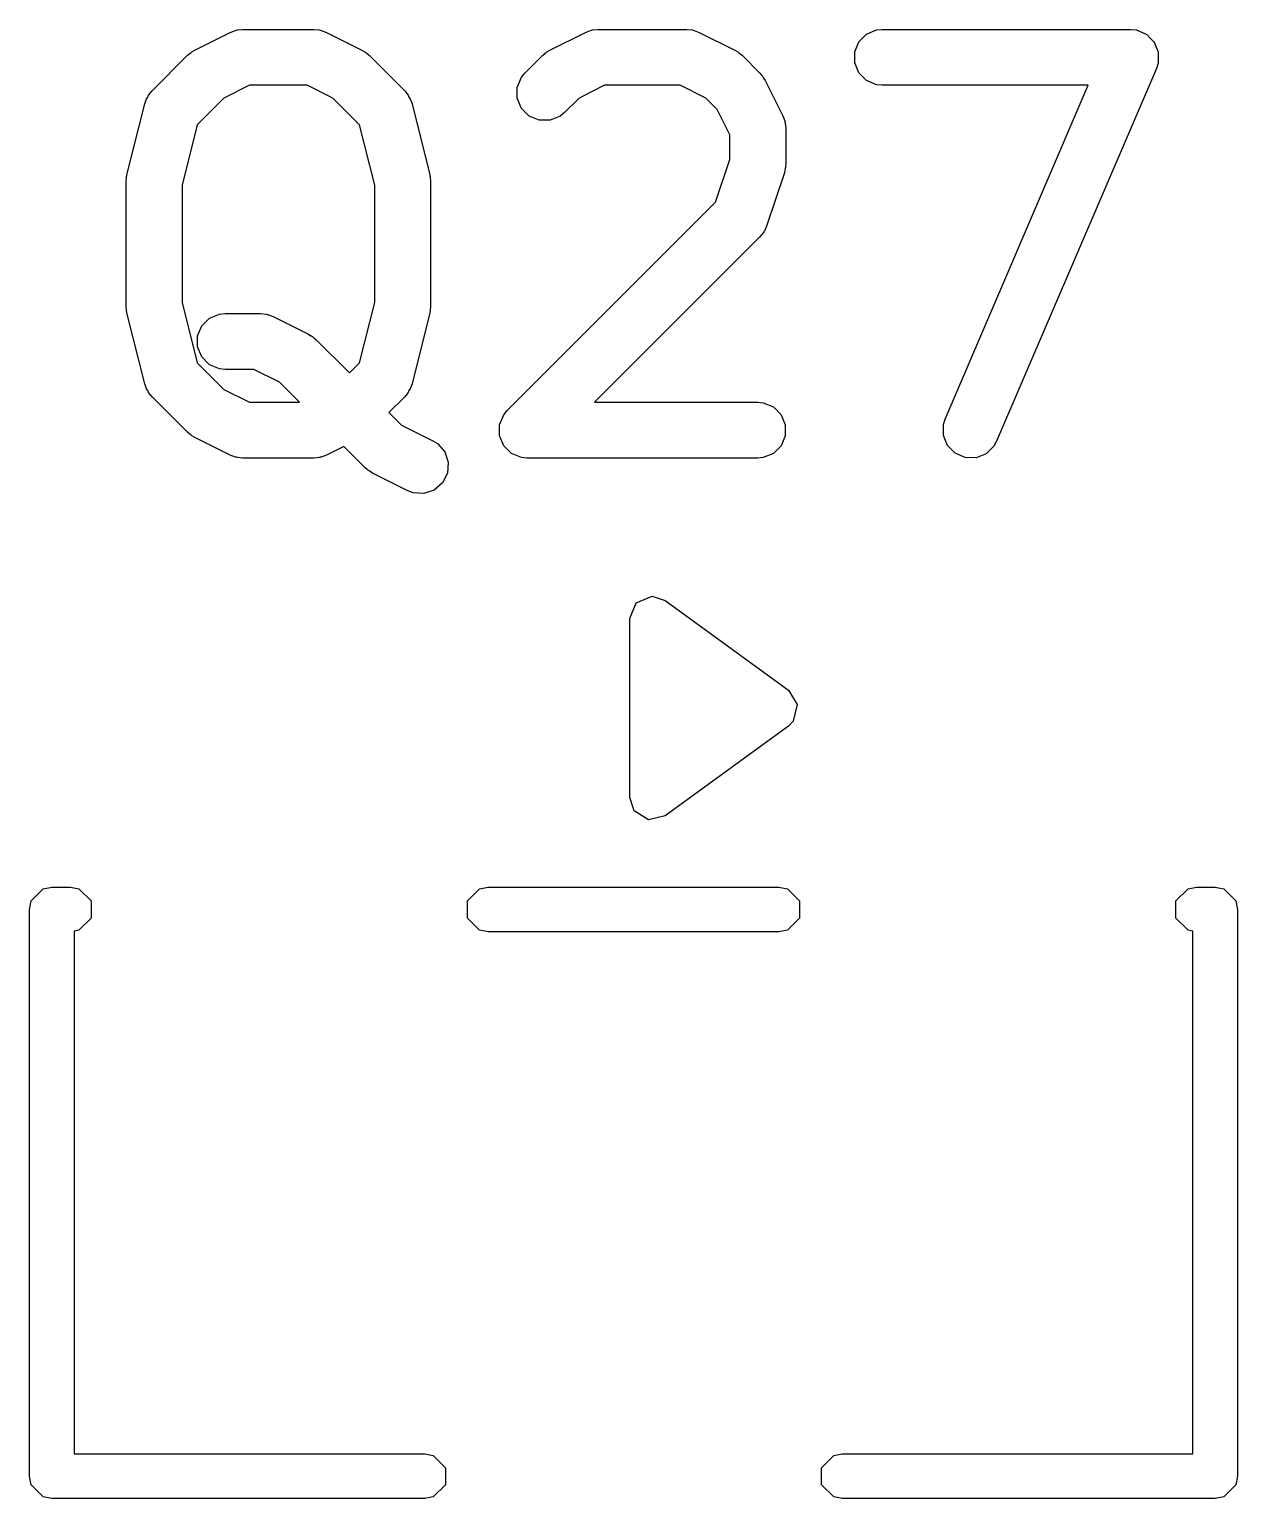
# Model space of a CAD drawing. Header units: millimetres. Extents: x 4 to 152, y 19 to 149.
# Drawn here: x 99.88 to 103.12, y 142.43 to 146.37 of the extents above; entities that cross this region are included whole.
import ezdxf

# ---------------------------------------------------------------- set-up
doc = ezdxf.new("R2010")
doc.units = ezdxf.units.MM
doc.layers.add('F.Silkscreen', color=41, linetype='CONTINUOUS', true_color=0xf2eda1)

msp = doc.modelspace()

# ---------------------------------------------------------------- linework, layer by layer
at = {"layer": 'F.Silkscreen', "linetype": 'CONTINUOUS'}
for p, q in [((100.323602, 146.314644), (100.41884, 146.362263)), ((100.41884, 146.362263), (100.432571, 146.367518)), ((100.432571, 146.367518), (100.43526, 146.36771)), ((100.43526, 146.36771), (100.437749, 146.36874)), ((100.437749, 146.36874), (100.452381, 146.370181)), ((100.452381, 146.370181), (100.642857, 146.370181)), ((100.642857, 146.370181), (100.657489, 146.36874)), ((100.657489, 146.36874), (100.659978, 146.367709)), ((100.659978, 146.367709), (100.662666, 146.367518)), ((100.662666, 146.367518), (100.676398, 146.362263)), ((100.676398, 146.362263), (100.771636, 146.314644)), ((101.275983, 146.314644), (101.371221, 146.362263)), ((101.371221, 146.362263), (101.384952, 146.367518)), ((101.384952, 146.367518), (101.387641, 146.36771)), ((101.387641, 146.36771), (101.39013, 146.36874)), ((101.39013, 146.36874), (101.404762, 146.370181)), ((101.404762, 146.370181), (101.642857, 146.370181)), ((101.642857, 146.370181), (101.657489, 146.36874)), ((101.657489, 146.36874), (101.659978, 146.367709)), ((101.659978, 146.367709), (101.662666, 146.367518)), ((101.662666, 146.367518), (101.676398, 146.362263)), ((101.676398, 146.362263), (101.771636, 146.314644)), ((102.104307, 146.336849), (102.124999, 146.357541)), ((102.124999, 146.357541), (102.152035, 146.36874)), ((102.152035, 146.36874), (102.166667, 146.370181)), ((102.166667, 146.370181), (102.833333, 146.370181)), ((102.833333, 146.370181), (102.847965, 146.36874)), ((102.847965, 146.36874), (102.848395, 146.368562)), ((102.848395, 146.368562), (102.84886, 146.368556)), ((102.84886, 146.368556), (102.861866, 146.362982)), ((102.861866, 146.362982), (102.875001, 146.357541)), ((102.875001, 146.357541), (102.87533, 146.357212)), ((102.87533, 146.357212), (102.875758, 146.357028)), ((102.875758, 146.357028), (102.885653, 146.346889)), ((102.885653, 146.346889), (102.895693, 146.336849)), ((100.208872, 146.205357), (100.30411, 146.300595)), ((100.30411, 146.300595), (100.30986, 146.305316)), ((100.30986, 146.305316), (100.311159, 146.306812)), ((100.311159, 146.306812), (100.313413, 146.308232)), ((100.313413, 146.308232), (100.315475, 146.309923)), ((100.315475, 146.309923), (100.317307, 146.310682)), ((100.317307, 146.310682), (100.323602, 146.314644)), ((100.771636, 146.314644), (100.777935, 146.31068)), ((100.777935, 146.31068), (100.779763, 146.309922)), ((100.779763, 146.309922), (100.781819, 146.308234)), ((100.781819, 146.308234), (100.784079, 146.306812)), ((100.784079, 146.306812), (100.785378, 146.305314)), ((100.785378, 146.305314), (100.791128, 146.300595)), ((100.791128, 146.300595), (100.886366, 146.205357)), ((101.208872, 146.252976), (101.256491, 146.300595)), ((101.256491, 146.300595), (101.26224, 146.305314)), ((101.26224, 146.305314), (101.26354, 146.306812)), ((101.26354, 146.306812), (101.265799, 146.308234)), ((101.265799, 146.308234), (101.267856, 146.309922)), ((101.267856, 146.309922), (101.269683, 146.31068)), ((101.269683, 146.31068), (101.275983, 146.314644)), ((101.771636, 146.314644), (101.777935, 146.31068)), ((101.777935, 146.31068), (101.779763, 146.309922)), ((101.779763, 146.309922), (101.781819, 146.308234)), ((101.781819, 146.308234), (101.784079, 146.306812)), ((101.784079, 146.306812), (101.785378, 146.305314)), ((101.785378, 146.305314), (101.791128, 146.300595)), ((101.791128, 146.300595), (101.838747, 146.252976)), ((102.093108, 146.309813), (102.104307, 146.336849)), ((102.093108, 146.280549), (102.093108, 146.309813)), ((102.895693, 146.336849), (102.895871, 146.336419)), ((102.895871, 146.336419), (102.896197, 146.336085)), ((102.896197, 146.336085), (102.90147, 146.322903)), ((102.90147, 146.322903), (102.906892, 146.309813)), ((102.906892, 146.309813), (102.906892, 146.309348)), ((102.906892, 146.309348), (102.907065, 146.308915)), ((102.907065, 146.308915), (102.906892, 146.294735)), ((102.104307, 146.253513), (102.093108, 146.280549)), ((102.902269, 146.265637), (102.473698, 145.265637)), ((102.906708, 146.279653), (102.902269, 146.265637)), ((102.906713, 146.280119), (102.906708, 146.279653)), ((102.906892, 146.280549), (102.906713, 146.280119)), ((102.906892, 146.294735), (102.906892, 146.280549)), ((100.470086, 146.220181), (100.40157, 146.185923)), ((100.625152, 146.220181), (100.470086, 146.220181)), ((100.693668, 146.185923), (100.625152, 146.220181)), ((101.188346, 146.214574), (101.199545, 146.241611)), ((101.199545, 146.241611), (101.208872, 146.252976)), ((101.422467, 146.220181), (101.353951, 146.185923)), ((101.625152, 146.220181), (101.422467, 146.220181)), ((101.693668, 146.185923), (101.625152, 146.220181)), ((101.838747, 146.252976), (101.843465, 146.247227)), ((101.843465, 146.247227), (101.844964, 146.245927)), ((101.844964, 146.245927), (101.846385, 146.243668)), ((101.846385, 146.243668), (101.848074, 146.241611)), ((101.848074, 146.241611), (101.848831, 146.239784)), ((101.848831, 146.239784), (101.852796, 146.233484)), ((101.852796, 146.233484), (101.900415, 146.138246)), ((102.124999, 146.232821), (102.104307, 146.253513)), ((102.152035, 146.221622), (102.124999, 146.232821)), ((102.166667, 146.220181), (102.152035, 146.221622)), ((102.719592, 146.220181), (102.166667, 146.220181)), ((102.335826, 145.324725), (102.719592, 146.220181)), ((100.189144, 146.170514), (100.194091, 146.18436)), ((100.194091, 146.18436), (100.197411, 146.188842)), ((100.197411, 146.188842), (100.199545, 146.193992)), ((100.199545, 146.193992), (100.208872, 146.205357)), ((100.40157, 146.185923), (100.329627, 146.113981)), ((100.76561, 146.113981), (100.693668, 146.185923)), ((100.886366, 146.205357), (100.895694, 146.193992)), ((100.895694, 146.193992), (100.897828, 146.188839)), ((100.897828, 146.188839), (100.901147, 146.18436)), ((100.901147, 146.18436), (100.906094, 146.170514)), ((101.188346, 146.185312), (101.188346, 146.214574)), ((101.199545, 146.158275), (101.188346, 146.185312)), ((101.353951, 146.185923), (101.314938, 146.14691)), ((101.724075, 146.155516), (101.693668, 146.185923)), ((100.141525, 145.980038), (100.189144, 146.170514)), ((100.906094, 146.170514), (100.953713, 145.980038)), ((101.220237, 146.137583), (101.199545, 146.158275)), ((101.314938, 146.14691), (101.303573, 146.137583)), ((101.758333, 146.087), (101.724075, 146.155516)), ((100.329627, 146.113981), (100.289286, 145.952614)), ((100.805952, 145.952614), (100.76561, 146.113981)), ((101.247274, 146.126384), (101.220237, 146.137583)), ((101.276536, 146.126384), (101.247274, 146.126384)), ((101.303573, 146.137583), (101.276536, 146.126384)), ((101.900415, 146.138246), (101.90567, 146.124515)), ((101.90567, 146.124515), (101.905861, 146.121826)), ((101.905861, 146.121826), (101.906892, 146.119337)), ((101.906892, 146.119337), (101.908333, 146.104705)), ((101.908333, 146.104705), (101.908333, 146.009467)), ((101.758333, 146.021637), (101.758333, 146.087)), ((101.720161, 145.907124), (101.758333, 146.021637)), ((101.904484, 145.985749), (101.856865, 145.842893)), ((101.906133, 145.993005), (101.904484, 145.985749)), ((101.906892, 145.994835), (101.906133, 145.993005)), ((101.907153, 145.997489), (101.906892, 145.994835)), ((101.907744, 146.000086), (101.907153, 145.997489)), ((101.908333, 146.009467), (101.907603, 146.002061)), ((101.907603, 146.002061), (101.907744, 146.000086)), ((100.139286, 145.961848), (100.139537, 145.964402)), ((100.139286, 145.628515), (100.139286, 145.961848)), ((100.139375, 145.965494), (100.140184, 145.970968)), ((100.139537, 145.964402), (100.139375, 145.965494)), ((100.140184, 145.970968), (100.140727, 145.97648)), ((100.140727, 145.97648), (100.141149, 145.977502)), ((100.141149, 145.977502), (100.141525, 145.980038)), ((100.289286, 145.952614), (100.289286, 145.637749)), ((100.805952, 145.637749), (100.805952, 145.952614)), ((100.953713, 145.980038), (100.954088, 145.977502)), ((100.954088, 145.977502), (100.954511, 145.97648)), ((100.954511, 145.97648), (100.955053, 145.970968)), ((100.955053, 145.970968), (100.955863, 145.965494)), ((100.955863, 145.965494), (100.9557, 145.964402)), ((100.9557, 145.964402), (100.955952, 145.961848)), ((100.955952, 145.961848), (100.955952, 145.628515)), ((101.161253, 145.348214), (101.720161, 145.907124)), ((101.849106, 145.827433), (101.848075, 145.824942)), ((101.850871, 145.829467), (101.849106, 145.827433)), ((101.856865, 145.842893), (101.850871, 145.829467)), ((101.838747, 145.813577), (101.395352, 145.370181)), ((101.848075, 145.824942), (101.838747, 145.813577)), ((100.289286, 145.637749), (100.329627, 145.476383)), ((100.76561, 145.476383), (100.805952, 145.637749)), ((100.139537, 145.625962), (100.139286, 145.628515)), ((100.139375, 145.624869), (100.139537, 145.625962)), ((100.140184, 145.619396), (100.139375, 145.624869)), ((100.140727, 145.613883), (100.140184, 145.619396)), ((100.141149, 145.612862), (100.140727, 145.613883)), ((100.141525, 145.610325), (100.141149, 145.612862)), ((100.189144, 145.419849), (100.141525, 145.610325)), ((100.342402, 145.574945), (100.363094, 145.595637)), ((100.363094, 145.595637), (100.39013, 145.606836)), ((100.39013, 145.606836), (100.404762, 145.608277)), ((100.404762, 145.608277), (100.5, 145.608277)), ((100.5, 145.608277), (100.514632, 145.606836)), ((100.514632, 145.606836), (100.517121, 145.605805)), ((100.517121, 145.605805), (100.519809, 145.605614)), ((100.519809, 145.605614), (100.533541, 145.600359)), ((100.533541, 145.600359), (100.628779, 145.55274)), ((100.953713, 145.610325), (100.906094, 145.419849)), ((100.954088, 145.612862), (100.953713, 145.610325)), ((100.954511, 145.613883), (100.954088, 145.612862)), ((100.955053, 145.619396), (100.954511, 145.613883)), ((100.955863, 145.624869), (100.955053, 145.619396)), ((100.955952, 145.628515), (100.9557, 145.625962)), ((100.9557, 145.625962), (100.955863, 145.624869)), ((100.331203, 145.547909), (100.342402, 145.574945)), ((100.628779, 145.55274), (100.635078, 145.548776)), ((100.331203, 145.518645), (100.331203, 145.547909)), ((100.342402, 145.491609), (100.331203, 145.518645)), ((100.635078, 145.548776), (100.636906, 145.548018)), ((100.636906, 145.548018), (100.638962, 145.54633)), ((100.638962, 145.54633), (100.641222, 145.544908)), ((100.641222, 145.544908), (100.642521, 145.54341)), ((100.642521, 145.54341), (100.648271, 145.538691)), ((100.648271, 145.538691), (100.738094, 145.448867)), ((100.329627, 145.476383), (100.40157, 145.404439)), ((100.363094, 145.470917), (100.342402, 145.491609)), ((100.738094, 145.448867), (100.76561, 145.476383)), ((100.39013, 145.459718), (100.363094, 145.470917)), ((100.404762, 145.458277), (100.39013, 145.459718)), ((100.482295, 145.458277), (100.404762, 145.458277)), ((100.55081, 145.42402), (100.482295, 145.458277)), ((100.194091, 145.406003), (100.189144, 145.419849)), ((100.19741, 145.401524), (100.194091, 145.406003)), ((100.199544, 145.396372), (100.19741, 145.401524)), ((100.208872, 145.385006), (100.199544, 145.396372)), ((100.40157, 145.404439), (100.470086, 145.370181)), ((100.604649, 145.370181), (100.55081, 145.42402)), ((100.895694, 145.396372), (100.886367, 145.385007)), ((100.897827, 145.401524), (100.895694, 145.396372)), ((100.901147, 145.406003), (100.897827, 145.401524)), ((100.906094, 145.419849), (100.901147, 145.406003)), ((100.30411, 145.289767), (100.208872, 145.385006)), ((100.470086, 145.370181), (100.604649, 145.370181)), ((100.886367, 145.385007), (100.84416, 145.342801)), ((101.395352, 145.370181), (101.833333, 145.370181)), ((101.833333, 145.370181), (101.847965, 145.36874)), ((101.847965, 145.36874), (101.875001, 145.357541)), ((101.875001, 145.357541), (101.895693, 145.336849)), ((100.84416, 145.342801), (100.87776, 145.309201)), ((101.140727, 145.309813), (101.151926, 145.336849)), ((101.151926, 145.336849), (101.161253, 145.348214)), ((101.895693, 145.336849), (101.906892, 145.309813)), ((102.331387, 145.310708), (102.335826, 145.324725)), ((100.30986, 145.285047), (100.30411, 145.289767)), ((100.311159, 145.28355), (100.30986, 145.285047)), ((100.313413, 145.282131), (100.311159, 145.28355)), ((100.315475, 145.280439), (100.313413, 145.282131)), ((100.317307, 145.279681), (100.315475, 145.280439)), ((100.323602, 145.275718), (100.317307, 145.279681)), ((100.41884, 145.228099), (100.323602, 145.275718)), ((100.87776, 145.309201), (100.962112, 145.267025)), ((101.140727, 145.280549), (101.140727, 145.309813)), ((101.151926, 145.253513), (101.140727, 145.280549)), ((101.906892, 145.280549), (101.895693, 145.253513)), ((101.906892, 145.309813), (101.906892, 145.280549)), ((102.33103, 145.281447), (102.331387, 145.310708)), ((102.341898, 145.254277), (102.33103, 145.281447)), ((100.723286, 145.251543), (100.676398, 145.228099)), ((100.7803, 145.194529), (100.723286, 145.251543)), ((100.962112, 145.267025), (100.974555, 145.259193)), ((100.974555, 145.259193), (100.993728, 145.237085)), ((100.993728, 145.237085), (101.002982, 145.209324)), ((101.172618, 145.232821), (101.151926, 145.253513)), ((101.895693, 145.253513), (101.875001, 145.232821)), ((102.362337, 145.233333), (102.341898, 145.254277)), ((102.46661, 145.252756), (102.445666, 145.232317)), ((102.473698, 145.265637), (102.46661, 145.252756)), ((100.432571, 145.222844), (100.41884, 145.228099)), ((100.43526, 145.222653), (100.432571, 145.222844)), ((100.437749, 145.221622), (100.43526, 145.222653)), ((100.452381, 145.220181), (100.437749, 145.221622)), ((100.642857, 145.220181), (100.452381, 145.220181)), ((100.657489, 145.221622), (100.642857, 145.220181)), ((100.659978, 145.222654), (100.657489, 145.221622)), ((100.662666, 145.222844), (100.659978, 145.222654)), ((100.676398, 145.228099), (100.662666, 145.222844)), ((101.002982, 145.209324), (101.000908, 145.180134)), ((101.199654, 145.221622), (101.172618, 145.232821)), ((101.214286, 145.220181), (101.199654, 145.221622)), ((101.833333, 145.220181), (101.214286, 145.220181)), ((101.847965, 145.221622), (101.833333, 145.220181)), ((101.875001, 145.232821), (101.847965, 145.221622)), ((102.389235, 145.221806), (102.362337, 145.233333)), ((102.418496, 145.221449), (102.389235, 145.221806)), ((102.445666, 145.232317), (102.418496, 145.221449)), ((100.78605, 145.189809), (100.7803, 145.194529)), ((100.787349, 145.188312), (100.78605, 145.189809)), ((100.789603, 145.186893), (100.787349, 145.188312)), ((100.791665, 145.185201), (100.789603, 145.186893)), ((100.793497, 145.184443), (100.791665, 145.185201)), ((100.799792, 145.18048), (100.793497, 145.184443)), ((100.89503, 145.132861), (100.799792, 145.18048)), ((101.000908, 145.180134), (100.98782, 145.153959)), ((100.908761, 145.127606), (100.89503, 145.132861)), ((100.937951, 145.125532), (100.908761, 145.127606)), ((100.965713, 145.134786), (100.937951, 145.125532)), ((100.98782, 145.153959), (100.965713, 145.134786)), ((101.507574, 144.832426), (101.55, 144.85)), ((101.55, 144.85), (101.58529, 144.838524)), ((101.49, 144.79), (101.507574, 144.832426)), ((101.58529, 144.838524), (101.91529, 144.598524)), ((101.49, 144.31), (101.49, 144.79)), ((101.91529, 144.598524), (101.939266, 144.559358)), ((101.939266, 144.559358), (101.928524, 144.51471)), ((101.91529, 144.501476), (101.58529, 144.261476)), ((101.928524, 144.51471), (101.91529, 144.501476)), ((101.501476, 144.27471), (101.49, 144.31)), ((101.540642, 144.250734), (101.501476, 144.27471)), ((101.58529, 144.261476), (101.540642, 144.250734)), ((99.884567, 144.032961), (99.917039, 144.065433)), ((99.917039, 144.065433), (99.94, 144.07)), ((99.94, 144.07), (99.99, 144.07)), ((99.99, 144.07), (100.012961, 144.065433)), ((100.012961, 144.065433), (100.045433, 144.032961)), ((101.054567, 144.032961), (101.087039, 144.065433)), ((101.087039, 144.065433), (101.11, 144.07)), ((101.11, 144.07), (101.89, 144.07)), ((101.89, 144.07), (101.912961, 144.065433)), ((101.912961, 144.065433), (101.945433, 144.032961)), ((102.954567, 144.032961), (102.987039, 144.065433)), ((102.987039, 144.065433), (103.01, 144.07)), ((103.01, 144.07), (103.06, 144.07)), ((103.06, 144.07), (103.082961, 144.065433)), ((103.082961, 144.065433), (103.115433, 144.032961)), ((99.88, 144.01), (99.884567, 144.032961)), ((100.045433, 144.032961), (100.045433, 143.987039)), ((101.054567, 143.987039), (101.054567, 144.032961)), ((101.945433, 144.032961), (101.945433, 143.987039)), ((102.954567, 143.987039), (102.954567, 144.032961)), ((103.115433, 144.032961), (103.12, 144.01)), ((99.88, 142.49), (99.88, 144.01)), ((100.045433, 143.987039), (100.012961, 143.954567)), ((101.087039, 143.954567), (101.054567, 143.987039)), ((101.945433, 143.987039), (101.912961, 143.954567)), ((102.987039, 143.954567), (102.954567, 143.987039)), ((103.12, 144.01), (103.12, 142.49)), ((100.012961, 143.954567), (100, 143.95199)), ((100, 143.95199), (100, 142.55)), ((101.11, 143.95), (101.087039, 143.954567)), ((101.89, 143.95), (101.11, 143.95)), ((101.912961, 143.954567), (101.89, 143.95)), ((103, 143.95199), (102.987039, 143.954567)), ((103, 142.55), (103, 143.95199)), ((100, 142.55), (100.94, 142.55)), ((100.94, 142.55), (100.962961, 142.545433)), ((100.962961, 142.545433), (100.995433, 142.512961)), ((102.004567, 142.512961), (102.037039, 142.545433)), ((102.037039, 142.545433), (102.06, 142.55)), ((102.06, 142.55), (103, 142.55)), ((99.884567, 142.467039), (99.88, 142.49)), ((100.995433, 142.512961), (100.995433, 142.467039)), ((102.004567, 142.467039), (102.004567, 142.512961)), ((103.12, 142.49), (103.115433, 142.467039)), ((99.917039, 142.434567), (99.884567, 142.467039)), ((100.995433, 142.467039), (100.962961, 142.434567)), ((102.037039, 142.434567), (102.004567, 142.467039)), ((103.115433, 142.467039), (103.082961, 142.434567)), ((99.94, 142.43), (99.917039, 142.434567)), ((100.94, 142.43), (99.94, 142.43)), ((100.962961, 142.434567), (100.94, 142.43)), ((102.06, 142.43), (102.037039, 142.434567)), ((103.06, 142.43), (102.06, 142.43)), ((103.082961, 142.434567), (103.06, 142.43))]:
    msp.add_line(p, q, dxfattribs=at)

doc.saveas('drawing.dxf')
